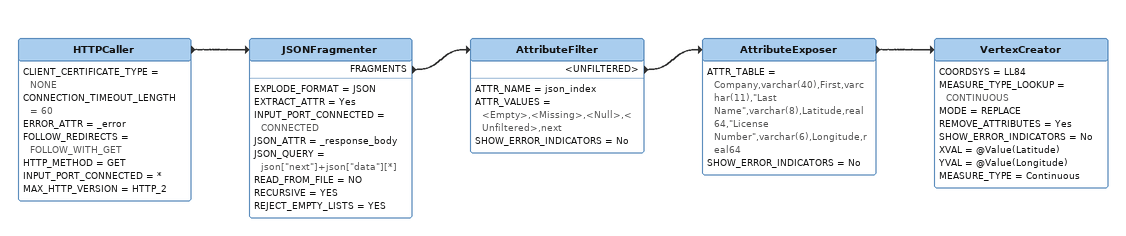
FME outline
HTTPCaller
    CLIENT_CERTIFICATE_TYPE = NONE
    CONNECTION_TIMEOUT_LENGTH = 60
    ERROR_ATTR = _error
    FOLLOW_REDIRECTS = FOLLOW_WITH_GET
    HTTP_METHOD = GET
    INPUT_PORT_CONNECTED = *
    MAX_HTTP_VERSION = HTTP_2
    -> JSONFragmenter
JSONFragmenter
    EXPLODE_FORMAT = JSON
    EXTRACT_ATTR = Yes
    INPUT_PORT_CONNECTED = CONNECTED
    JSON_ATTR = _response_body
    JSON_QUERY = json["next"]+json["data"][*]
    READ_FROM_FILE = NO
    RECURSIVE = YES
    REJECT_EMPTY_LISTS = YES
    FRAGMENTS -> AttributeFilter
AttributeFilter
    ATTR_NAME = json_index
    ATTR_VALUES = <Empty>,<Missing>,<Null>,<Unfiltered>,next
    SHOW_ERROR_INDICATORS = No
    <UNFILTERED> -> AttributeExposer
AttributeExposer
    ATTR_TABLE = Company,varchar(40),First,varchar(11),"Last Name",varchar(8),Latitude,real64,"License Number",varchar(6),Longitude,real64
    SHOW_ERROR_INDICATORS = No
    -> VertexCreator
VertexCreator
    COORDSYS = LL84
    MEASURE_TYPE_LOOKUP = CONTINUOUS
    MODE = REPLACE
    REMOVE_ATTRIBUTES = Yes
    SHOW_ERROR_INDICATORS = No
    XVAL = @Value(Latitude)
    YVAL = @Value(Longitude)
    MEASURE_TYPE = Continuous
